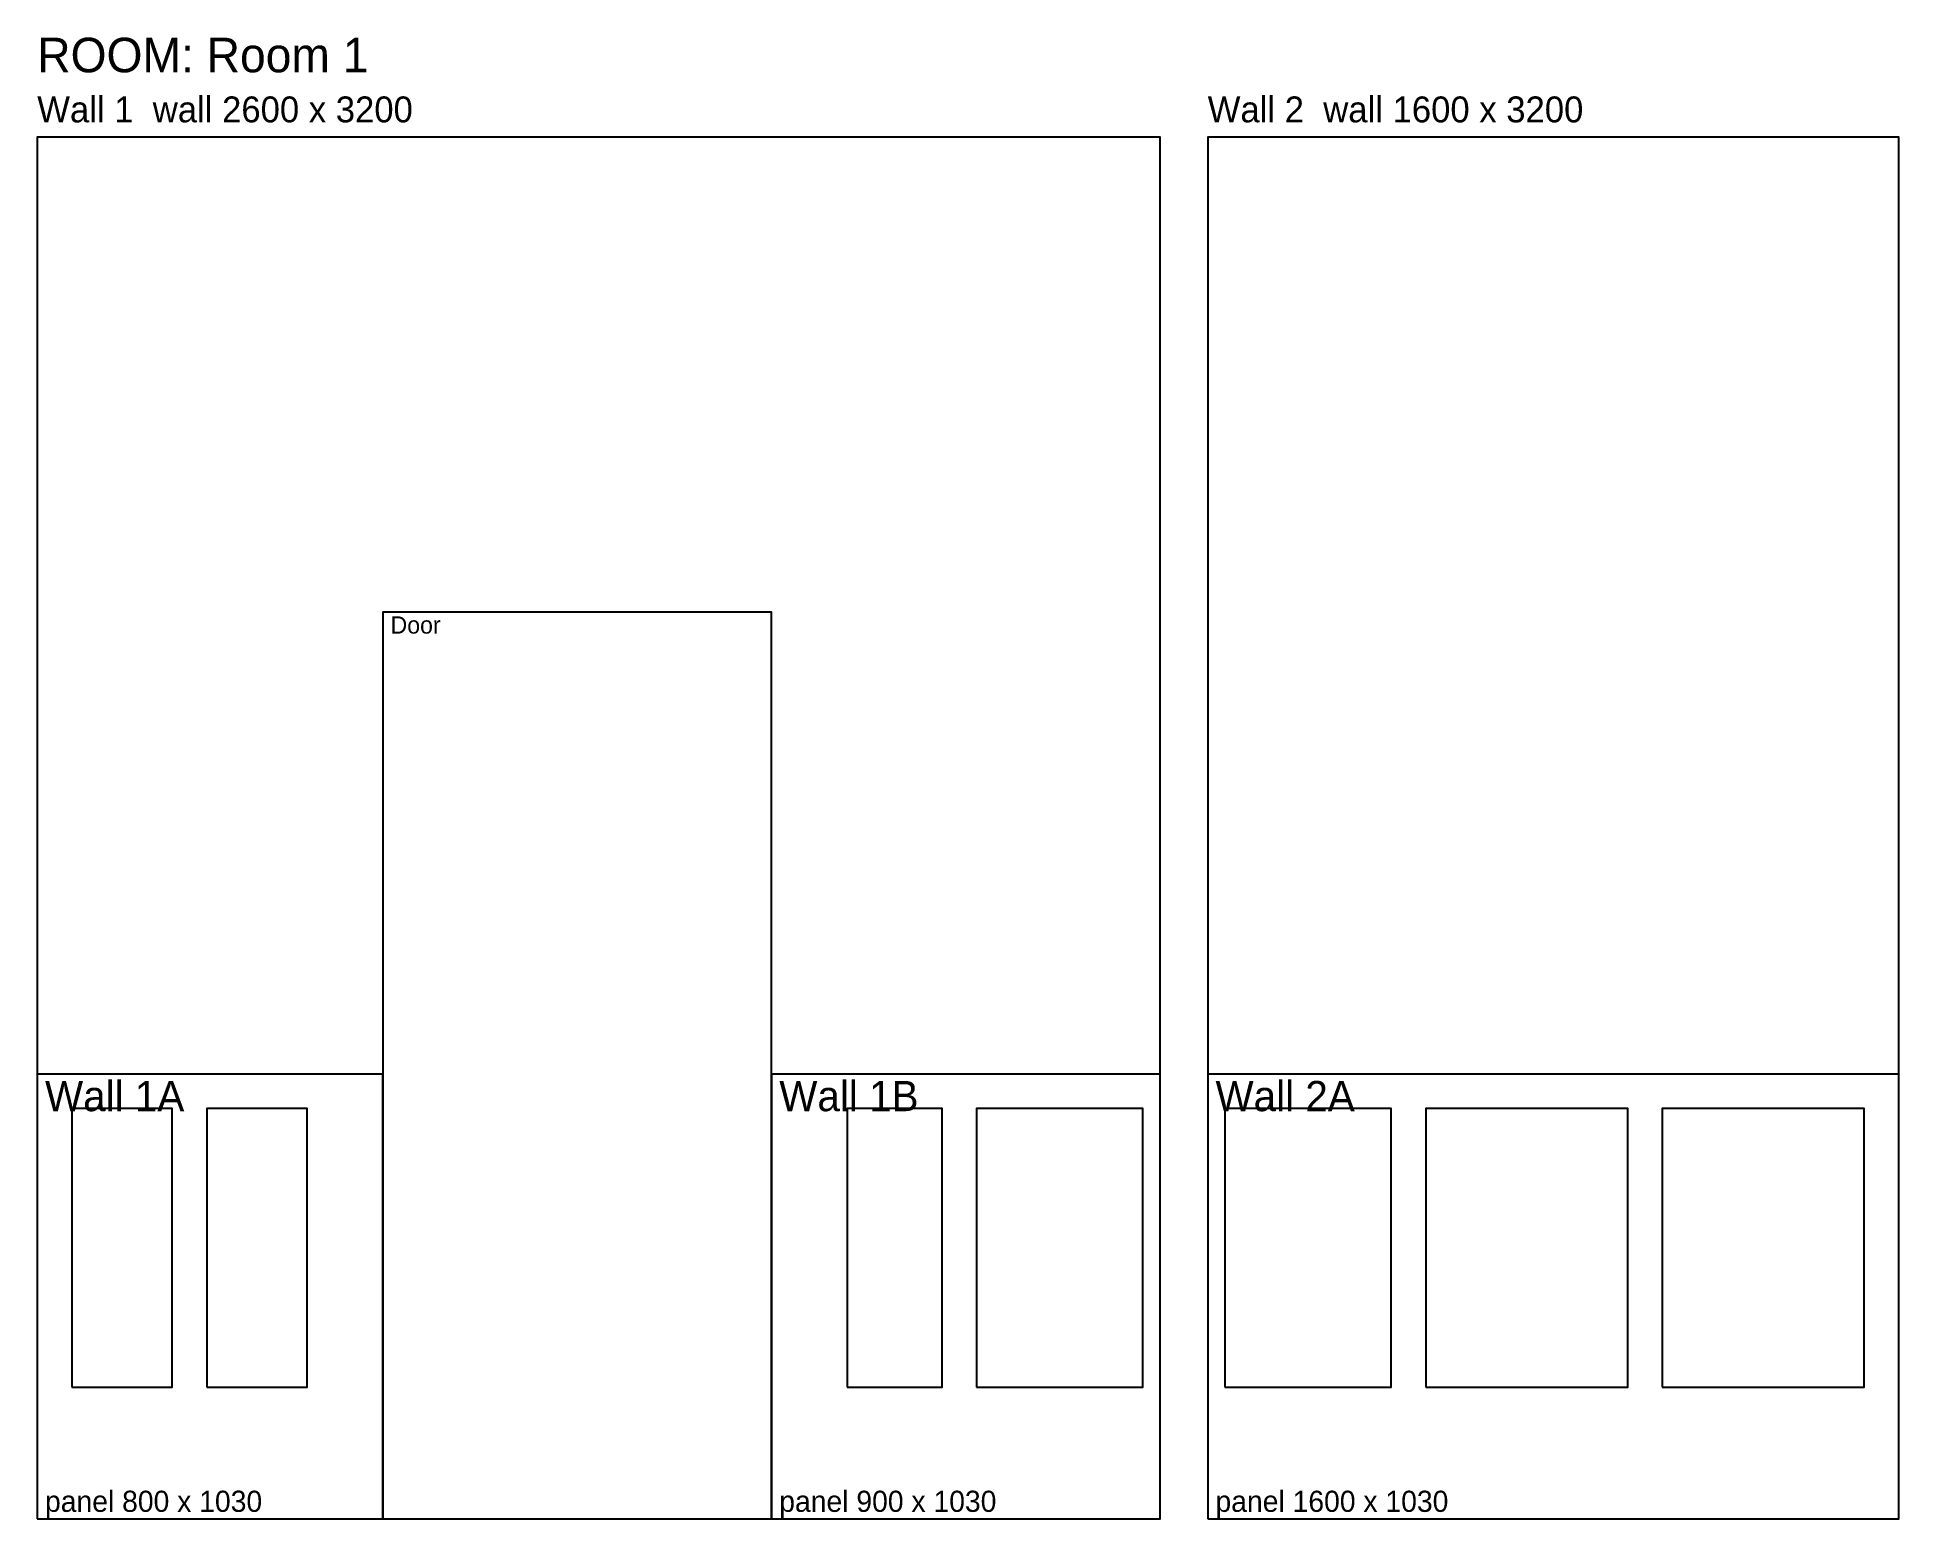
# Model space of a CAD drawing. Extents: x 0 to 4310, y 0 to 3431.
import ezdxf

# ---------------------------------------------------------------- set-up
doc = ezdxf.new("R2010")
doc.units = 0
for name, color, linetype in [('INSIDE', 5, 'CONTINUOUS'), ('OFFSET_A', 30, 'CONTINUOUS'), ('OUT', 150, 'CONTINUOUS'), ('text', 7, 'CONTINUOUS'), ('WALL', 8, 'CONTINUOUS')]:
    doc.layers.add(name, color=color, linetype=linetype)

msp = doc.modelspace()

# ---------------------------------------------------------------- linework, layer by layer
at = {"layer": 'INSIDE'}
msp.add_lwpolyline([(800, 0), (1700, 0), (1700, 2100), (800, 2100)], close=True, dxfattribs=at)
at = {"layer": 'OFFSET_A'}
for points in [[(80, 305), (312.5, 305), (312.5, 950), (80, 950)], [(392.5, 305), (625, 305), (625, 950), (392.5, 950)], [(1875, 305), (2095, 305), (2095, 950), (1875, 950)], [(2175, 305), (2560, 305), (2560, 950), (2175, 950)], [(2750, 305), (3135, 305), (3135, 950), (2750, 950)], [(3215, 305), (3682.5, 305), (3682.5, 950), (3215, 950)], [(3762.5, 305), (4230, 305), (4230, 950), (3762.5, 950)]]:
    msp.add_lwpolyline(points, close=True, dxfattribs=at)
at = {"layer": 'OUT'}
for points in [[(0, 0), (800, 0), (800, 1030), (0, 1030)], [(1700, 0), (2600, 0), (2600, 1030), (1700, 1030)], [(2710, 0), (4310, 0), (4310, 1030), (2710, 1030)]]:
    msp.add_lwpolyline(points, close=True, dxfattribs=at)
at = {"layer": 'WALL'}
for points in [[(0, 0), (2600, 0), (2600, 3200), (0, 3200)], [(2710, 0), (4310, 0), (4310, 3200), (2710, 3200)]]:
    msp.add_lwpolyline(points, close=True, dxfattribs=at)

# ---------------------------------------------------------------- texts
at = {"layer": 'text'}
for s, height, p in [('ROOM: Room 1', 80, (0, 3350)), ('Wall 1  wall 2600 x 3200', 60, (0, 3234)), ('Wall 2  wall 1600 x 3200', 60, (2710, 3234)), ('Door', 40, (818, 2050)), ('Wall 1A', 70, (18, 944)), ('Wall 1B', 70, (1718, 944)), ('Wall 2A', 70, (2728, 944)), ('panel 800 x 1030', 49, (18, 16)), ('panel 900 x 1030', 49, (1718, 16)), ('panel 1600 x 1030', 49, (2728, 16))]:
    msp.add_text(s, height=height, dxfattribs=at).set_placement(p)

doc.saveas('drawing.dxf')
